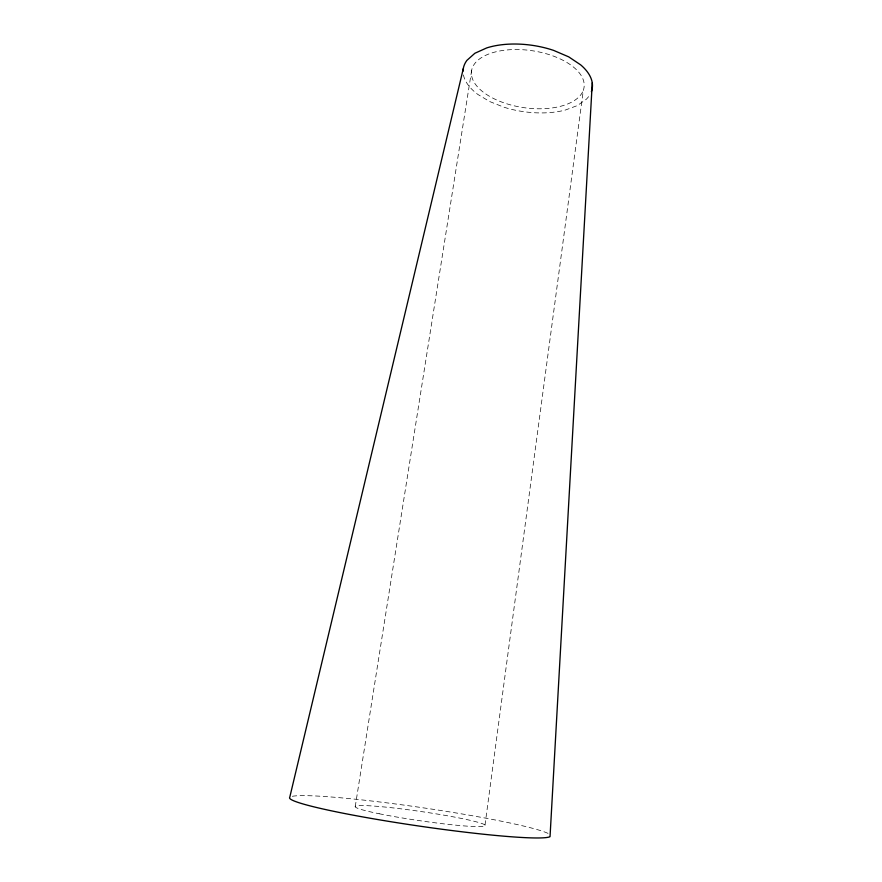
<?xml version="1.0" encoding="UTF-8"?>
<svg xmlns="http://www.w3.org/2000/svg" width="882" height="882" viewBox="0 0 882 882"><rect width="100%" height="100%" fill="white"/><g stroke="black" fill="none" stroke-linecap="round" stroke-linejoin="round"><path stroke-width="0.66" stroke-dasharray="4.41 3.31" d="M485.023 825.012L583.311 90.295A56.845 28.764 8.3 0 0 508.738 49.811A56.845 28.764 8.3 0 0 491.373 97.362A56.845 28.764 8.3 0 0 583.311 90.295M355.237 806.655L471.638 70.461M292.361 796.303A132.013 9.316 8.3 0 1 423.801 807.912A132.013 9.316 8.3 0 1 549.321 834.107M463.436 74.948A66.845 33.858 8.3 0 0 477.89 94.462L489.719 101.562L503.843 107.174A64.375 32.557 8.3 0 0 565.318 110.052L577.313 105.597L586.221 99.335A66.812 33.825 8.4 0 0 589.661 95.069M379.161 813.744A65.742 4.619 8.3 0 0 484.516 826.169A65.742 4.619 8.3 0 0 397.209 808.375A65.742 4.619 8.3 0 0 379.161 813.744"/><path stroke-width="1.32" d="M592.263 82.908L550.037 836.676A132.013 9.316 8.3 0 1 409.667 824.659A132.013 9.316 8.3 0 1 289.737 797.383L463.293 68.642M463.083 71.133A66.845 33.858 8.3 0 1 466.92 60.362L474.88 53.262L486.754 47.904A64.529 32.722 8.3 0 1 553.653 50.406L568.725 56.867L580.676 64.871A66.812 33.825 8.4 0 1 591.37 91.618"/></g></svg>
